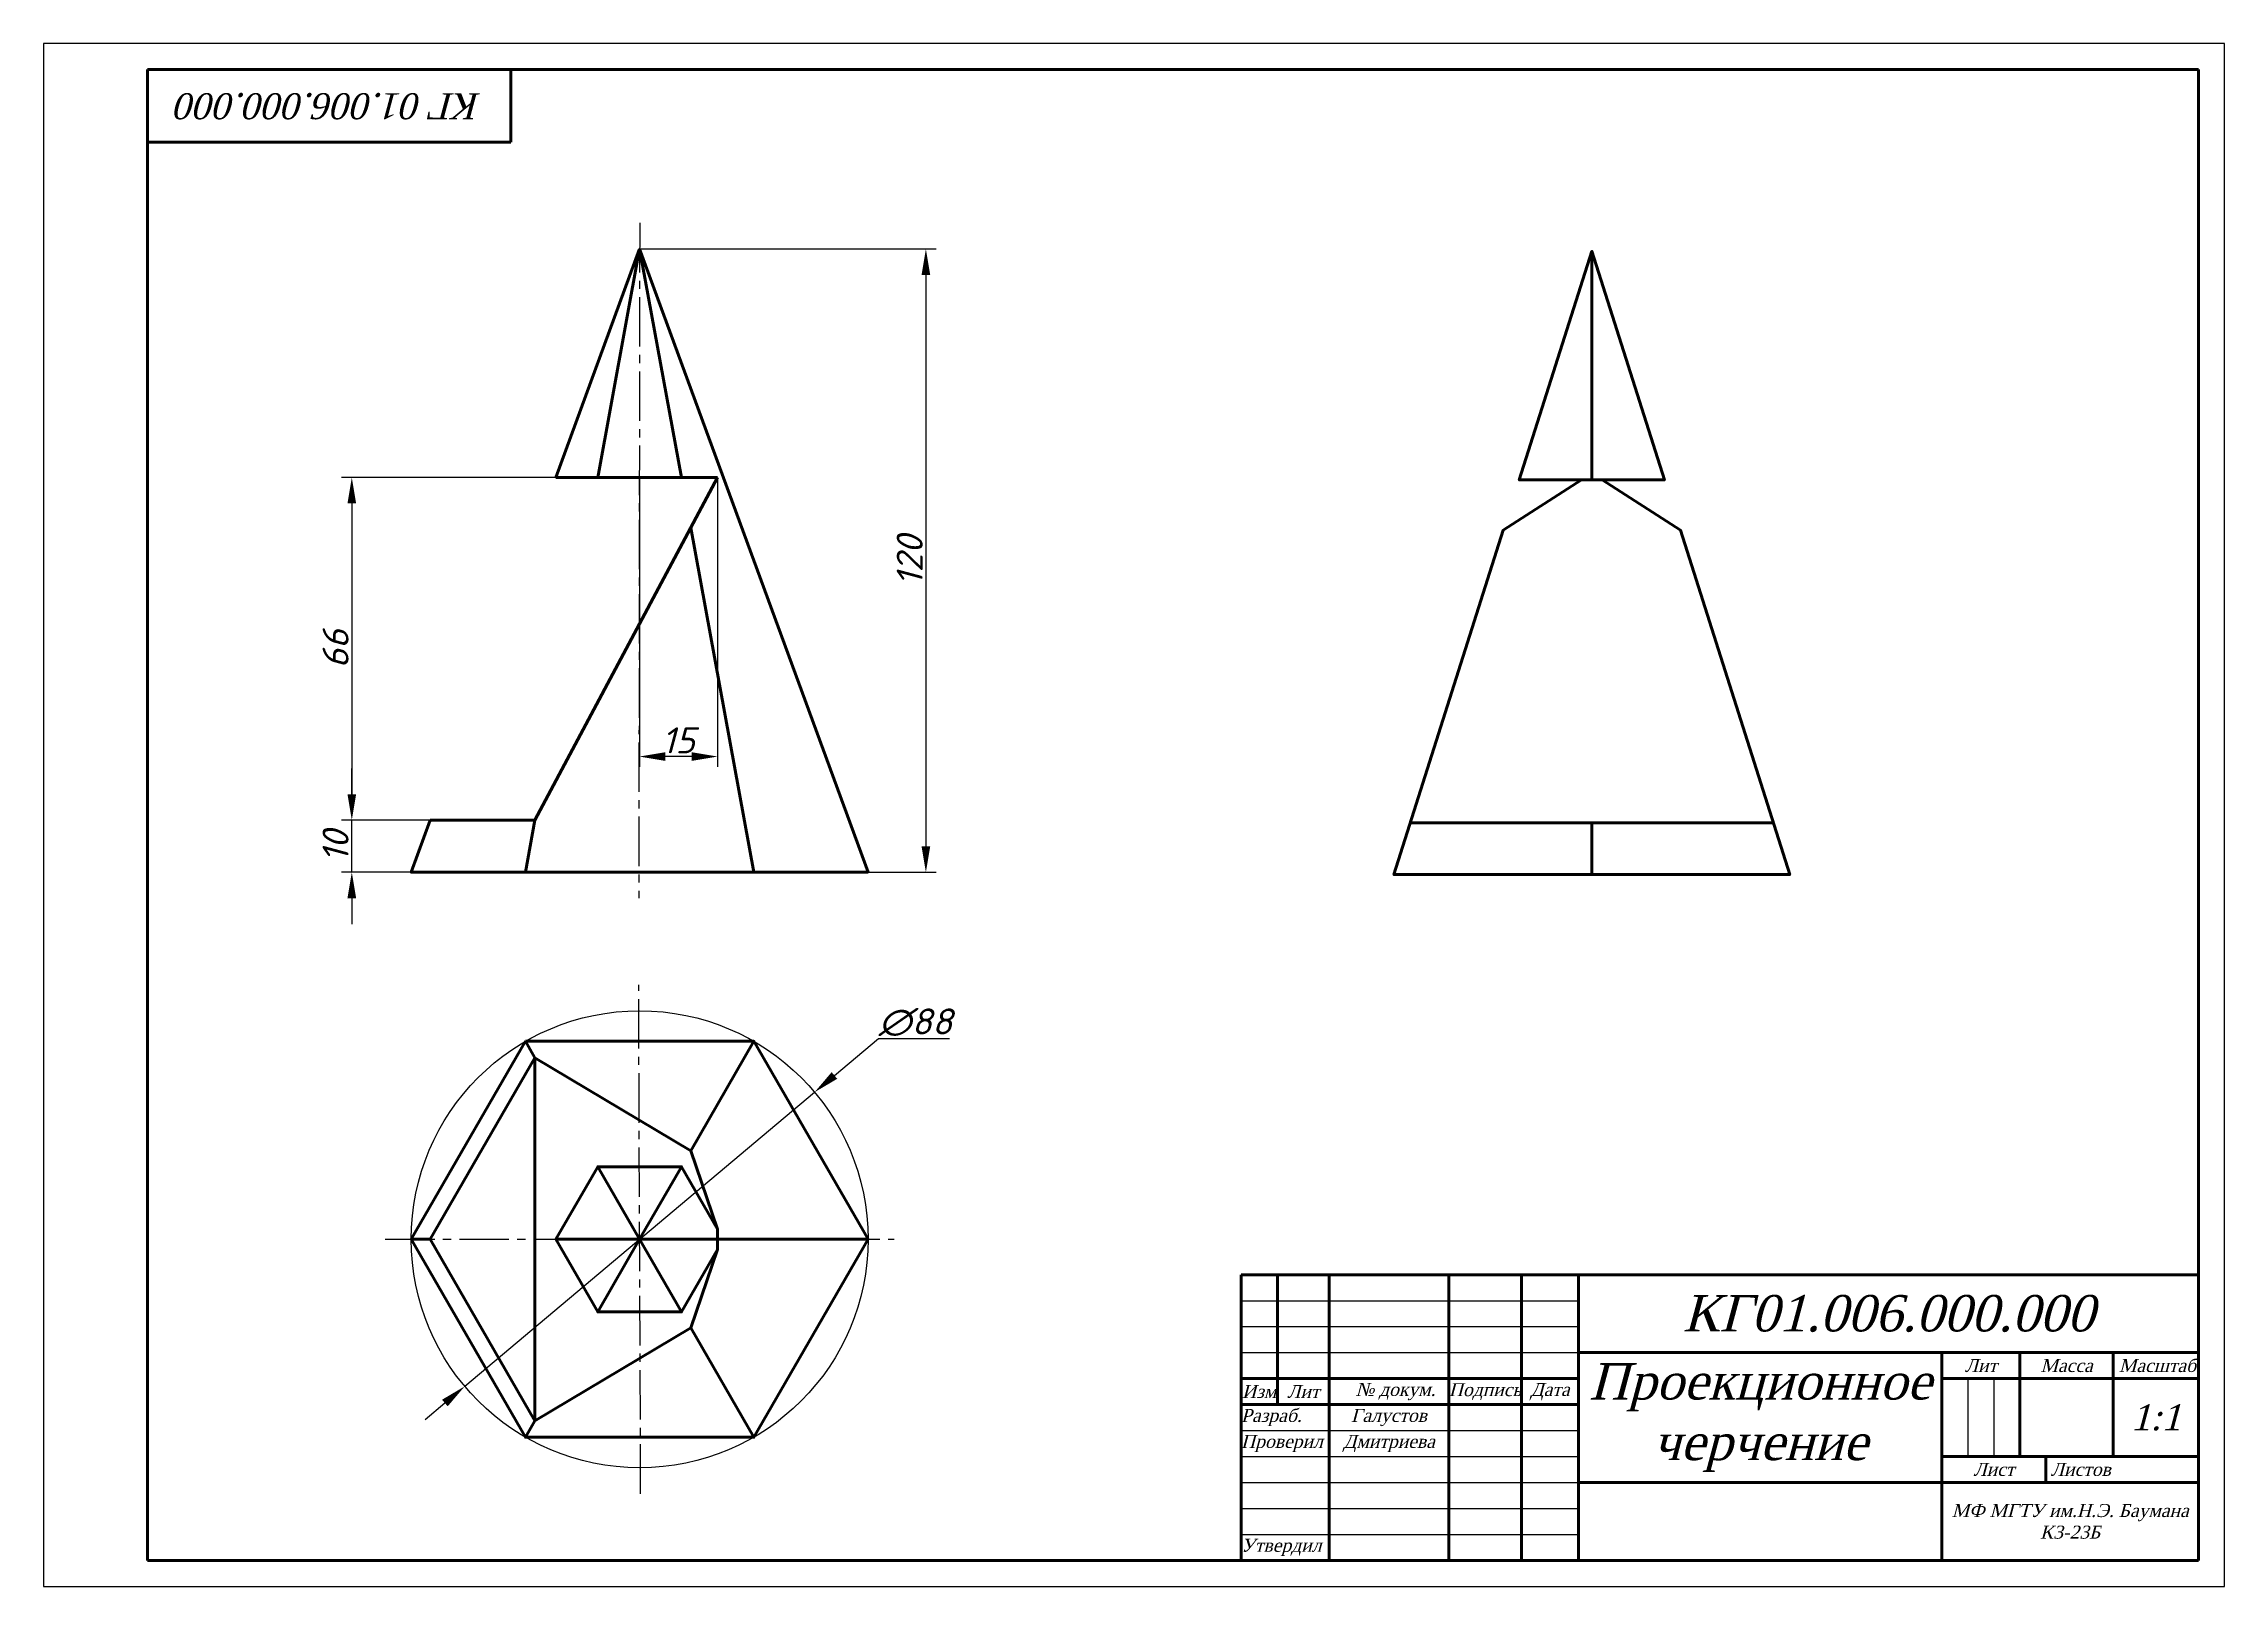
# Paper-space layout 'Лист1' of a CAD drawing. Header units: millimetres. Extents: x 0 to 420, y 0 to 297.
import ezdxf

# ---------------------------------------------------------------- set-up
doc = ezdxf.new("R2010")
doc.units = ezdxf.units.MM
doc.linetypes.add('CENTER2', pattern=[28.575000000000003, 19.05, -3.175, 3.175, -3.175])
for name, color, linetype, lineweight in [('Осевая', 30, 'CENTER2', 25), ('Основная сплошная', 170, 'Continuous', 60), ('Размеры', 12, 'Continuous', 25), ('Тонкая', 238, 'Continuous', 25)]:
    doc.layers.add(name, color=color, linetype=linetype, lineweight=lineweight)
doc.styles.add('Надписи', font='times.ttf', dxfattribs={"oblique": 15})
doc.styles.add('Размеры', font='romans.shx', dxfattribs={"oblique": 15, "height": 5})
doc.dimstyles.new('ISO-25', dxfattribs={"dimtxt": 5, "dimasz": 5, "dimexe": 2, "dimexo": 0, "dimtad": 1, "dimtoh": 1, "dimdec": 0, "dimdsep": 46, "dimtxsty": 'Размеры', "dimcen": 2.5, "dimadec": 0, "dimazin": 0, "dimtfac": 1, "dimtdec": 0, "dimtmove": 0, "dimatfit": 0, "dimfxl": 1, "dimarcsym": 0})

# ---------------------------------------------------------------- blocks, each defined once
blk = doc.blocks.new('*D20')
at = {"layer": 'Defpoints', "color": 0, "ltscale": 0.5, "transparency": 16777216}
for p in [(59.35608697557542, 147.4792344761221), (74.45933900087157, 147.4792344761221), (70.79267233420369, 137.4792344761221)]:
    blk.add_point(p, dxfattribs=at)
at = {"layer": 'Размеры', "color": 0, "lineweight": -2, "ltscale": 0.5, "transparency": 16777216}
for p, q in [((59.35608697557542, 152.4792344761221), (59.35608697557542, 157.4792344761221)), ((74.45933900087157, 147.4792344761221), (57.35608697557542, 147.4792344761221)), ((59.35608697557542, 137.4792344761221), (59.35608697557542, 147.4792344761221)), ((70.79267233420369, 137.4792344761221), (57.35608697557542, 137.4792344761221)), ((59.35608697557542, 132.4792344761221), (59.35608697557542, 127.4792344761221))]:
    blk.add_line(p, q, dxfattribs=at)
at = {"layer": 'Размеры', "color": 0, "ltscale": 0.5, "transparency": 16777216}
for points in [[(58.52275364224208, 152.4792344761221), (60.18942030890875, 152.4792344761221), (59.35608697557542, 147.4792344761221)], [(58.52275364224209, 132.4792344761221), (60.18942030890876, 132.4792344761221), (59.35608697557542, 137.4792344761221)]]:
    blk.add_solid(points, dxfattribs=at)
at = {"layer": 'Размеры', "color": 0, "ltscale": 0.5, "transparency": 16777216, "insert": (56.23108697557544, 142.4792344761221), "char_height": 5, "attachment_point": 5, "rotation": 90, "style": 'Размеры'}
blk.add_mtext('10', dxfattribs=at)
blk = doc.blocks.new('*D22')
at = {"layer": 'Defpoints', "color": 0, "ltscale": 0.5, "transparency": 16777216}
for p in [(114.7926723342037, 257.4792344761222), (158.7926723342037, 137.4792344761221), (169.9211802382389, 137.4792344761221)]:
    blk.add_point(p, dxfattribs=at)
at = {"layer": 'Размеры', "color": 0, "lineweight": -2, "ltscale": 0.5, "transparency": 16777216}
for p, q in [((114.7926723342037, 257.4792344761222), (171.9211802382389, 257.4792344761223)), ((169.9211802382389, 252.4792344761222), (169.9211802382389, 142.4792344761221)), ((158.7926723342037, 137.4792344761221), (171.9211802382389, 137.4792344761221))]:
    blk.add_line(p, q, dxfattribs=at)
at = {"layer": 'Размеры', "color": 0, "ltscale": 0.5, "transparency": 16777216}
for points in [[(169.0878469049056, 252.4792344761222), (170.7545135715723, 252.4792344761222), (169.9211802382389, 257.4792344761223)], [(169.0878469049056, 142.4792344761221), (170.7545135715723, 142.4792344761221), (169.9211802382389, 137.4792344761221)]]:
    blk.add_solid(points, dxfattribs=at)
at = {"layer": 'Размеры', "color": 0, "ltscale": 0.5, "transparency": 16777216, "insert": (166.7961802382389, 197.4792344761221), "char_height": 5, "attachment_point": 5, "rotation": 90, "style": 'Размеры'}
blk.add_mtext('120', dxfattribs=at)
blk = doc.blocks.new('*D23')
at = {"layer": 'Defpoints', "color": 0, "ltscale": 0.5, "transparency": 16777216}
for p in [(98.6593390008705, 213.4792344761222), (59.35608697557547, 147.4792344761221), (74.45933900087157, 147.4792344761221)]:
    blk.add_point(p, dxfattribs=at)
at = {"layer": 'Размеры', "color": 0, "lineweight": -2, "ltscale": 0.5, "transparency": 16777216}
for p, q in [((98.6593390008705, 213.4792344761222), (57.35608697557545, 213.4792344761222)), ((59.35608697557545, 208.4792344761222), (59.35608697557547, 152.4792344761221)), ((74.45933900087157, 147.4792344761221), (57.35608697557547, 147.4792344761221))]:
    blk.add_line(p, q, dxfattribs=at)
at = {"layer": 'Размеры', "color": 0, "ltscale": 0.5, "transparency": 16777216}
for points in [[(58.52275364224212, 208.4792344761222), (60.18942030890879, 208.4792344761222), (59.35608697557545, 213.4792344761222)], [(58.52275364224213, 152.4792344761221), (60.1894203089088, 152.4792344761221), (59.35608697557547, 147.4792344761221)]]:
    blk.add_solid(points, dxfattribs=at)
at = {"layer": 'Размеры', "color": 0, "ltscale": 0.5, "transparency": 16777216, "insert": (56.2310869755755, 180.4792344761221), "char_height": 5, "attachment_point": 5, "rotation": 90, "style": 'Размеры'}
blk.add_mtext('66', dxfattribs=at)
blk = doc.blocks.new('*D24')
at = {"layer": 'Defpoints', "color": 0, "ltscale": 0.5, "transparency": 16777216}
for p in [(114.7330306233365, 213.4792344761221), (129.7926723342055, 213.4792344761221), (114.7330306233365, 159.7526461527922)]:
    blk.add_point(p, dxfattribs=at)
at = {"layer": 'Размеры', "color": 0, "lineweight": -2, "ltscale": 0.5, "transparency": 16777216}
for p, q in [((114.7330306233365, 213.4792344761221), (114.7330306233365, 157.7526461527922)), ((129.7926723342055, 213.4792344761221), (129.7926723342055, 157.7526461527922)), ((124.7926723342055, 159.7526461527922), (119.7330306233365, 159.7526461527922))]:
    blk.add_line(p, q, dxfattribs=at)
at = {"layer": 'Размеры', "color": 0, "ltscale": 0.5, "transparency": 16777216}
for points in [[(119.7330306233365, 160.5859794861255), (119.7330306233365, 158.9193128194588), (114.7330306233365, 159.7526461527922)], [(124.7926723342055, 160.5859794861255), (124.7926723342055, 158.9193128194588), (129.7926723342055, 159.7526461527922)]]:
    blk.add_solid(points, dxfattribs=at)
at = {"layer": 'Размеры', "color": 0, "ltscale": 0.5, "transparency": 16777216, "insert": (122.262851478771, 162.8776461527922), "char_height": 5, "attachment_point": 5, "style": 'Размеры'}
blk.add_mtext('15', dxfattribs=at)
blk = doc.blocks.new('*D25')
at = {"layer": 'Defpoints', "color": 0, "ltscale": 0.5, "transparency": 16777216}
for p in [(148.47669010315, 95.13147780453647), (81.10865456525724, 38.51392056506277)]:
    blk.add_point(p, dxfattribs=at)
at = {"layer": 'Размеры', "color": 0, "lineweight": -2, "ltscale": 0.5, "transparency": 16777216}
for p, q in [((152.3044193950758, 98.34838446587023), (160.7706174508355, 105.4635608131616)), ((160.7706174508355, 105.4635608131616), (174.4487330374451, 105.4635608131616)), ((81.10865456525724, 38.51392056506277), (148.47669010315, 95.13147780453647)), ((77.28092527333148, 35.29701390372901), (73.45319598140571, 32.08010724239525))]:
    blk.add_line(p, q, dxfattribs=at)
at = {"layer": 'Размеры', "color": 0, "ltscale": 0.5, "transparency": 16777216}
for points in [[(151.7682682848535, 98.98633934785786), (152.8405705052981, 97.71042958388261), (148.47669010315, 95.13147780453647)], [(76.74477416310918, 35.93496878571663), (77.81707638355377, 34.65905902174138), (81.10865456525724, 38.51392056506277)]]:
    blk.add_solid(points, dxfattribs=at)
at = {"layer": 'Размеры', "color": 0, "ltscale": 0.5, "transparency": 16777216, "insert": (167.9221752441403, 108.5885608131616), "char_height": 5, "attachment_point": 5, "style": 'Размеры'}
blk.add_mtext('∅88', dxfattribs=at)

psp = doc.layouts.new('Лист1')

# ---------------------------------------------------------------- linework, layer by layer
for p, q in [((420.0000017081531, 296.9999995094209), (1.708153149593272e-06, 296.9999995094209)), ((1.708153149593272e-06, 296.9999995094209), (1.708153149593272e-06, -4.905791115561442e-07)), ((420.0000017081531, -4.905791115561442e-07), (420.0000017081531, 296.9999995094209)), ((1.708153149593272e-06, -4.905791115561442e-07), (420.0000017081531, -4.905791115561442e-07))]:
    psp.add_line(p, q)
at = {"layer": 'Осевая', "ltscale": 0.5}
for p, q in [((114.7994497951213, 262.4792298827223), (114.6232355194507, 132.4791340306403)), ((114.9804109258623, 17.82305883695889), (114.6049337426293, 115.8223395327113)), ((65.79267233424555, 66.82269918502837), (163.7926723342455, 66.8226991847869))]:
    psp.add_line(p, q, dxfattribs=at)
at = {"layer": 'Основная сплошная'}
for p, q in [((20.00000170815315, 291.9999995094209), (20.00000170815315, 4.999999509420888)), ((20.00000170815315, 291.9999995094209), (415.0000017081531, 291.9999995094209)), ((90.00000170815315, 277.9999995094209), (90.00000170815315, 291.9999995094209)), ((415.0000017081531, 291.9999995094209), (415.0000017081531, 4.999999509420888)), ((20.00000170815315, 277.9999995094209), (90.00000170815315, 277.9999995094209)), ((230.6105904429508, 59.99999933959549), (230.6105904429508, 4.99999933959549)), ((230.6105904429508, 59.99999933959549), (414.9999998121821, 59.99999933959549)), ((237.6105904429508, 59.99999933959549), (237.6105904429508, 34.99999933959549)), ((247.6105904429508, 59.99999933959549), (247.6105904429508, 4.99999933959549)), ((270.6105904429508, 59.99999933959549), (270.6105904429508, 4.99999933959549)), ((284.6105904429508, 59.99999933959549), (284.6105904429508, 4.99999933959549)), ((295.6105904429508, 59.99999933959549), (295.6105904429508, 4.99999933959549)), ((295.6105904429508, 44.99999933959549), (414.9999998121821, 44.99999933959549)), ((365.6105904429508, 4.99999933959549), (365.6105904429508, 44.99999933959549)), ((380.6105904429508, 44.99999933959549), (380.6105904429508, 25.07975484421553)), ((398.6105904429508, 44.99999933959549), (398.6105904429508, 24.99999933959549)), ((230.6105904429508, 39.99999933959549), (295.6105904429508, 39.99999933959549)), ((414.999999812182, 39.99999933959549), (365.6105904429508, 39.99999933959549)), ((230.6105904429508, 34.99999933959549), (295.6105904429508, 34.99999933959549)), ((414.999999812182, 24.99999933959549), (365.6105904429508, 24.99999933959549)), ((385.6105904429508, 19.99999933959549), (385.6105904429508, 24.99999933959549)), ((295.6105904429508, 19.99999933959549), (414.9999998121821, 19.99999933959549)), ((415.0000017081531, 4.999999509420888), (20.00000170815315, 4.999999509420888))]:
    psp.add_line(p, q, dxfattribs=at)
at = {"layer": 'Основная сплошная', "ltscale": 0.5}
for p, q in [((114.7926723342037, 257.4792344761221), (98.65933900087045, 213.4792344761221)), ((106.726005667538, 213.4792344761221), (114.7926723342037, 257.4792344761221)), ((158.7926723342036, 137.4792344761221), (114.7926723342037, 257.4792344761221)), ((122.8593390008712, 213.4792344761221), (114.7926723342037, 257.4792344761221)), ((129.7926723342055, 213.4792344761221), (94.62602315306255, 147.4793298517065)), ((98.65933900087045, 213.4792344761221), (106.726005667538, 213.4792344761221)), ((106.726005667538, 213.4792344761221), (122.8593390008712, 213.4792344761221)), ((122.8593390008712, 213.4792344761221), (129.7926723342055, 213.4792344761221)), ((124.6342319663902, 203.7980001187414), (136.7926723342036, 137.4792344761221)), ((263.2457820333523, 147.0174308659846), (298.1754430335016, 147.0173354904001)), ((298.1754430335016, 147.0173354904001), (333.1051040336654, 147.0174308659845)), ((298.1754430335016, 147.0173354904001), (298.1754430335016, 137.0173354904001)), ((92.79267233420366, 137.4792344761221), (158.7926723342036, 137.4792344761221)), ((92.79267233420366, 104.9278169513145), (94.6259723342039, 101.7523327357485)), ((94.6259723342039, 101.7523327357485), (94.6259723342039, 31.89306563385617)), ((136.7926723342036, 104.9278169513145), (124.6342319663902, 83.86878049348525)), ((114.7926723342037, 66.82269918483507), (106.726005667538, 80.79457569921033)), ((114.7926723342037, 66.82269918483507), (122.8593390008712, 80.79457569921033)), ((70.79267233420366, 66.8226991847987), (74.45933900087154, 66.82269918480233)), ((98.65933900087045, 66.82269918482234), (114.7926723342037, 66.82269918483507)), ((106.726005667538, 52.85082267043254), (114.7926723342037, 66.82269918483507)), ((122.8593390008712, 52.85082267043254), (114.7926723342037, 66.82269918483507)), ((114.7926723342037, 66.82269918483507), (129.7926723342055, 66.82269918482234)), ((158.7926723342036, 66.8226991847987), (129.7926723342055, 66.82269918482234)), ((136.7926723342018, 28.71758141828468), (124.6342319663902, 49.77661787615216)), ((92.79267233420366, 28.71758141828468), (94.6259723342039, 31.89306563385617))]:
    psp.add_line(p, q, dxfattribs=at)
for points in [[(298.1754430335143, 257.0173354904001), (284.2035665191227, 213.0173354904001), (298.1754430335088, 213.0173354904001), (298.1754430335143, 257.0173354904001), (312.1473195479005, 213.0173354904001), (298.1754430335088, 213.0173354904001)], [(296.2124521182734, 213.0173354904001), (281.1293617248514, 203.3361011330194), (260.070325266993, 137.0173354904001), (336.2805608000228, 137.0173354904001), (315.2215243421826, 203.3361011330194), (300.1384339487624, 213.0173354904001)], [(74.45933900087154, 147.4792344761221), (70.79267233420366, 137.4792344761221), (92.79267233420366, 137.4792344761221), (94.6259723342039, 147.4792344761221), (74.45933900087154, 147.4792344761221)], [(92.79267233420366, 104.9278169513145), (70.79267233420366, 66.8226991847987), (92.79267233420366, 28.71758141828468), (136.7926723342018, 28.71758141828468), (158.7926723342036, 66.8226991847987), (136.7926723342036, 104.9278169513145), (92.79267233420366, 104.9278169513145)], [(129.7926723342055, 64.85970826957782), (129.7926723342055, 68.78569010006686), (124.6342319663902, 83.86878049348525), (94.62602315306255, 101.7523601849589), (74.45933900087154, 66.82269918480233), (94.6259723342039, 31.89306563385617), (124.6342319663902, 49.77661787615216), (129.7926723342055, 64.85970826957782)], [(129.7926723342055, 68.78569010006686), (122.8593390008712, 80.79457569921033), (106.726005667538, 80.79457569921033), (98.65933900087045, 66.82269918482234), (106.726005667538, 52.85082267043254), (122.8593390008712, 52.85082267043254), (129.7926723342055, 64.85970826957782)]]:
    psp.add_lwpolyline(points, dxfattribs=at)
at = {"layer": 'Тонкая'}
for p, q in [((230.6105904429508, 54.99999933959549), (295.6105904429508, 54.99999933959549)), ((230.6105904429508, 49.99999933959549), (295.6105904429508, 49.99999933959549)), ((230.6105904429508, 44.99999933959549), (295.6105904429508, 44.99999933959549)), ((370.6105904429508, 39.99999933959549), (370.6105904429508, 24.99999933959549)), ((375.6105904429508, 39.99999933959549), (375.6105904429508, 24.99999933959549)), ((230.6105904429508, 29.99999933959549), (295.6105904429508, 29.99999933959549)), ((230.6105904429508, 24.99999933959549), (295.6105904429508, 24.99999933959549)), ((230.6105904429508, 19.99999933959549), (295.6105904429508, 19.99999933959549)), ((230.6105904429508, 14.99999933959549), (295.6105904429508, 14.99999933959549)), ((230.6105904429508, 9.99999933959549), (295.6105904429508, 9.99999933959549))]:
    psp.add_line(p, q, dxfattribs=at)
at = {"layer": 'Тонкая', "ltscale": 0.5}
psp.add_circle((114.7926723342037, 66.8226991847996), 43.99999999999967, dxfattribs=at)

# ---------------------------------------------------------------- texts
at = {"char_height": 2.5, "style": 'Надписи'}
for s, width, insert, attachment_point in [('Лит', 15, (373.1105904429508, 42.49999933959549), 5), ('Масса', 18, (389.6105904429508, 42.49999933959549), 5), ('Масштаб', 17, (407.1105904429508, 42.49999933959549), 5), ('Изм', 7, (234.1105904429508, 37.49999933959549), 5), ('Лит', 10, (242.6105904429508, 37.49999933959549), 5), ('\\pi-7.5,l10,t10;№ докум.', 23, (259.1105904429508, 37.49999933959549), 5), ('Подпись', 14, (277.6105904429508, 37.49999933959549), 5), ('Дата', 11, (290.1105904429508, 37.49999933959549), 5), ('Разраб.', 17, (230.6105904429508, 32.49999933959549), 4), ('Проверил', 17, (230.6105904429508, 27.49999933959549), 4), ('Лист', 20, (375.6105904429508, 22.49999933959549), 5), (' Листов', 30, (385.6105904429508, 22.49999933959549), 4), ('Утвердил', 17, (230.6105904429508, 7.49999933959549), 4)]:
    psp.add_mtext_dynamic_manual_height_columns(s, width=width, gutter_width=12.5, heights=[0], dxfattribs=dict(at, insert=insert, attachment_point=attachment_point))
at = {"layer": 'Основная сплошная', "insert": (54.99999967783953, 285.0000006698251), "char_height": 5, "attachment_point": 5, "rotation": 180, "style": 'Надписи'}
psp.add_mtext_dynamic_manual_height_columns('{\\C256;\\c0;КГ 01.006.000.000}', width=69.99999993432607, gutter_width=12.5, heights=[0], dxfattribs=at)
at = {"layer": 'Основная сплошная', "attachment_point": 5, "style": 'Надписи'}
for s, width, insert, char_height in [('{\\C256;\\c0;КГ01.006.000.000}', 119.3894093692313, (355.3052951275664, 52.49999933959549), 7), ('{\\C256;\\c0;Проекционное черчение}', 70, (330.6105904429508, 32.49999933959549), 7), ('{\\C256;\\c0;Галустов}', 23, (259.1105904429508, 32.49999933959549), 2.5), ('{\\C256;\\c0;1:1}', 16.3894093692312, (406.8052951275663, 32.49999933959549), 5), ('{\\C256;\\c0;Дмитриева}', 23, (259.1105904429508, 27.49999933959549), 2.5), ('{\\C256;\\c0;МФ МГТУ им.Н.Э. Баумана К3-23Б}', 49.38940936923132, (390.3052951275664, 12.49999933959549), 2.5)]:
    psp.add_mtext_dynamic_manual_height_columns(s, width=width, gutter_width=12.5, heights=[0], dxfattribs=dict(at, insert=insert, char_height=char_height))

# ---------------------------------------------------------------- dimensions: what is measured, and where the dimension line sits
at = {"layer": 'Размеры', "ltscale": 0.5}
for base, p1, p2, picture, middle in [((169.9211802382389, 137.4792344761221), (114.7926723342037, 257.4792344761221), (158.7926723342036, 137.4792344761221), '*D22', (166.7961802382389, 197.4792344761221)), ((59.35608697557547, 147.4792344761221), (98.65933900087045, 213.4792344761221), (74.45933900087154, 147.4792344761221), '*D23', (56.2310869755755, 180.4792344761221))]:
    dim = psp.add_linear_dim(base=base, p1=p1, p2=p2, angle=90, dimstyle='ISO-25', dxfattribs=at)
    dim.commit()
    dim.dimension.update_dxf_attribs({"geometry": picture, "text_midpoint": middle})
dim = psp.add_linear_dim(base=(114.7330306233365, 159.7526461527922), p1=(129.7926723342055, 213.4792344761221), p2=(114.7330306233365, 213.4792344761221), dimstyle='ISO-25', dxfattribs=at)
dim.commit()
dim.dimension.update_dxf_attribs({"geometry": '*D24', "text_midpoint": (122.262851478771, 162.8776461527922)})
dim = psp.add_linear_dim(base=(59.35608697557542, 147.4792344761221), p1=(70.79267233420366, 137.4792344761221), p2=(74.45933900087154, 147.4792344761221), angle=90, dimstyle='ISO-25', dxfattribs=at)
dim.commit()
dim.dimension.update_dxf_attribs({"geometry": '*D20', "text_midpoint": (59.35608697557544, 142.4792344761221), "dimtype": 160})
dim = psp.add_diameter_dim_2p(p1=(81.10865456525724, 38.51392056506277), p2=(148.47669010315, 95.13147780453647), dimstyle='ISO-25', dxfattribs=at)
dim.commit()
dim.dimension.update_dxf_attribs({"geometry": '*D25', "text_midpoint": (167.9221752441403, 105.4635608131616), "dimtype": 163})

doc.saveas('drawing.dxf')
